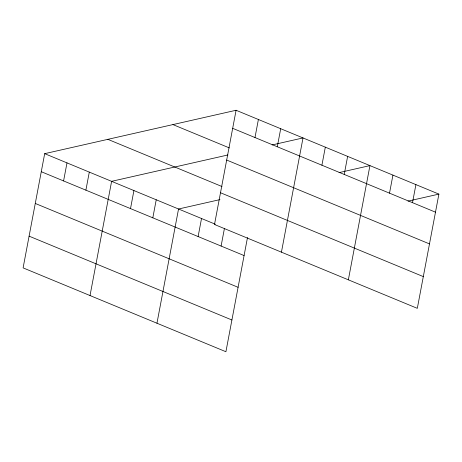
<?xml version="1.0" encoding="UTF-8"?>
<svg xmlns="http://www.w3.org/2000/svg" width="462" height="462" viewBox="0 0 462 462"><rect width="100%" height="100%" fill="white"/><g stroke="black" fill="none" stroke-linecap="round" stroke-linejoin="round"><path stroke-width="0.69" d="M236.088 110.268L214.501 224.492L417.319 308.339L438.9 194.115L236.088 110.268L44.681 153.661L23.1 267.885L225.912 351.732L247.499 237.508M63.583 180.937L66.99 162.884M85.892 190.159L89.299 172.107M90.026 295.553L111.613 181.329L227.957 154.955M130.509 208.605L133.922 190.558M152.818 217.833L156.231 199.78M156.959 323.227L178.54 209.003L219.947 199.613M198.117 236.556L201.524 218.503M221.102 246.061L224.382 228.702M254.984 137.543L258.397 119.491M277.292 146.766L280.705 128.713M281.433 252.16L303.014 137.936L272.135 144.935M321.916 165.211L325.323 147.159M344.225 174.434L347.632 156.381M348.36 279.828L369.941 165.61L339.062 172.609M389.518 193.162L392.931 175.11M412.502 202.668L415.916 184.615M408.021 201.12L438.9 194.115M232.675 128.321L435.487 212.168M172.921 124.584L229.354 147.915M226.68 160.054L429.493 243.907M107.848 139.339L222.02 186.544M220.501 192.752L423.313 276.605M44.681 153.661L215.315 224.209M41.274 171.714L244.086 255.561M35.274 203.447L238.086 287.3M29.094 236.146L231.912 319.999"/></g></svg>
